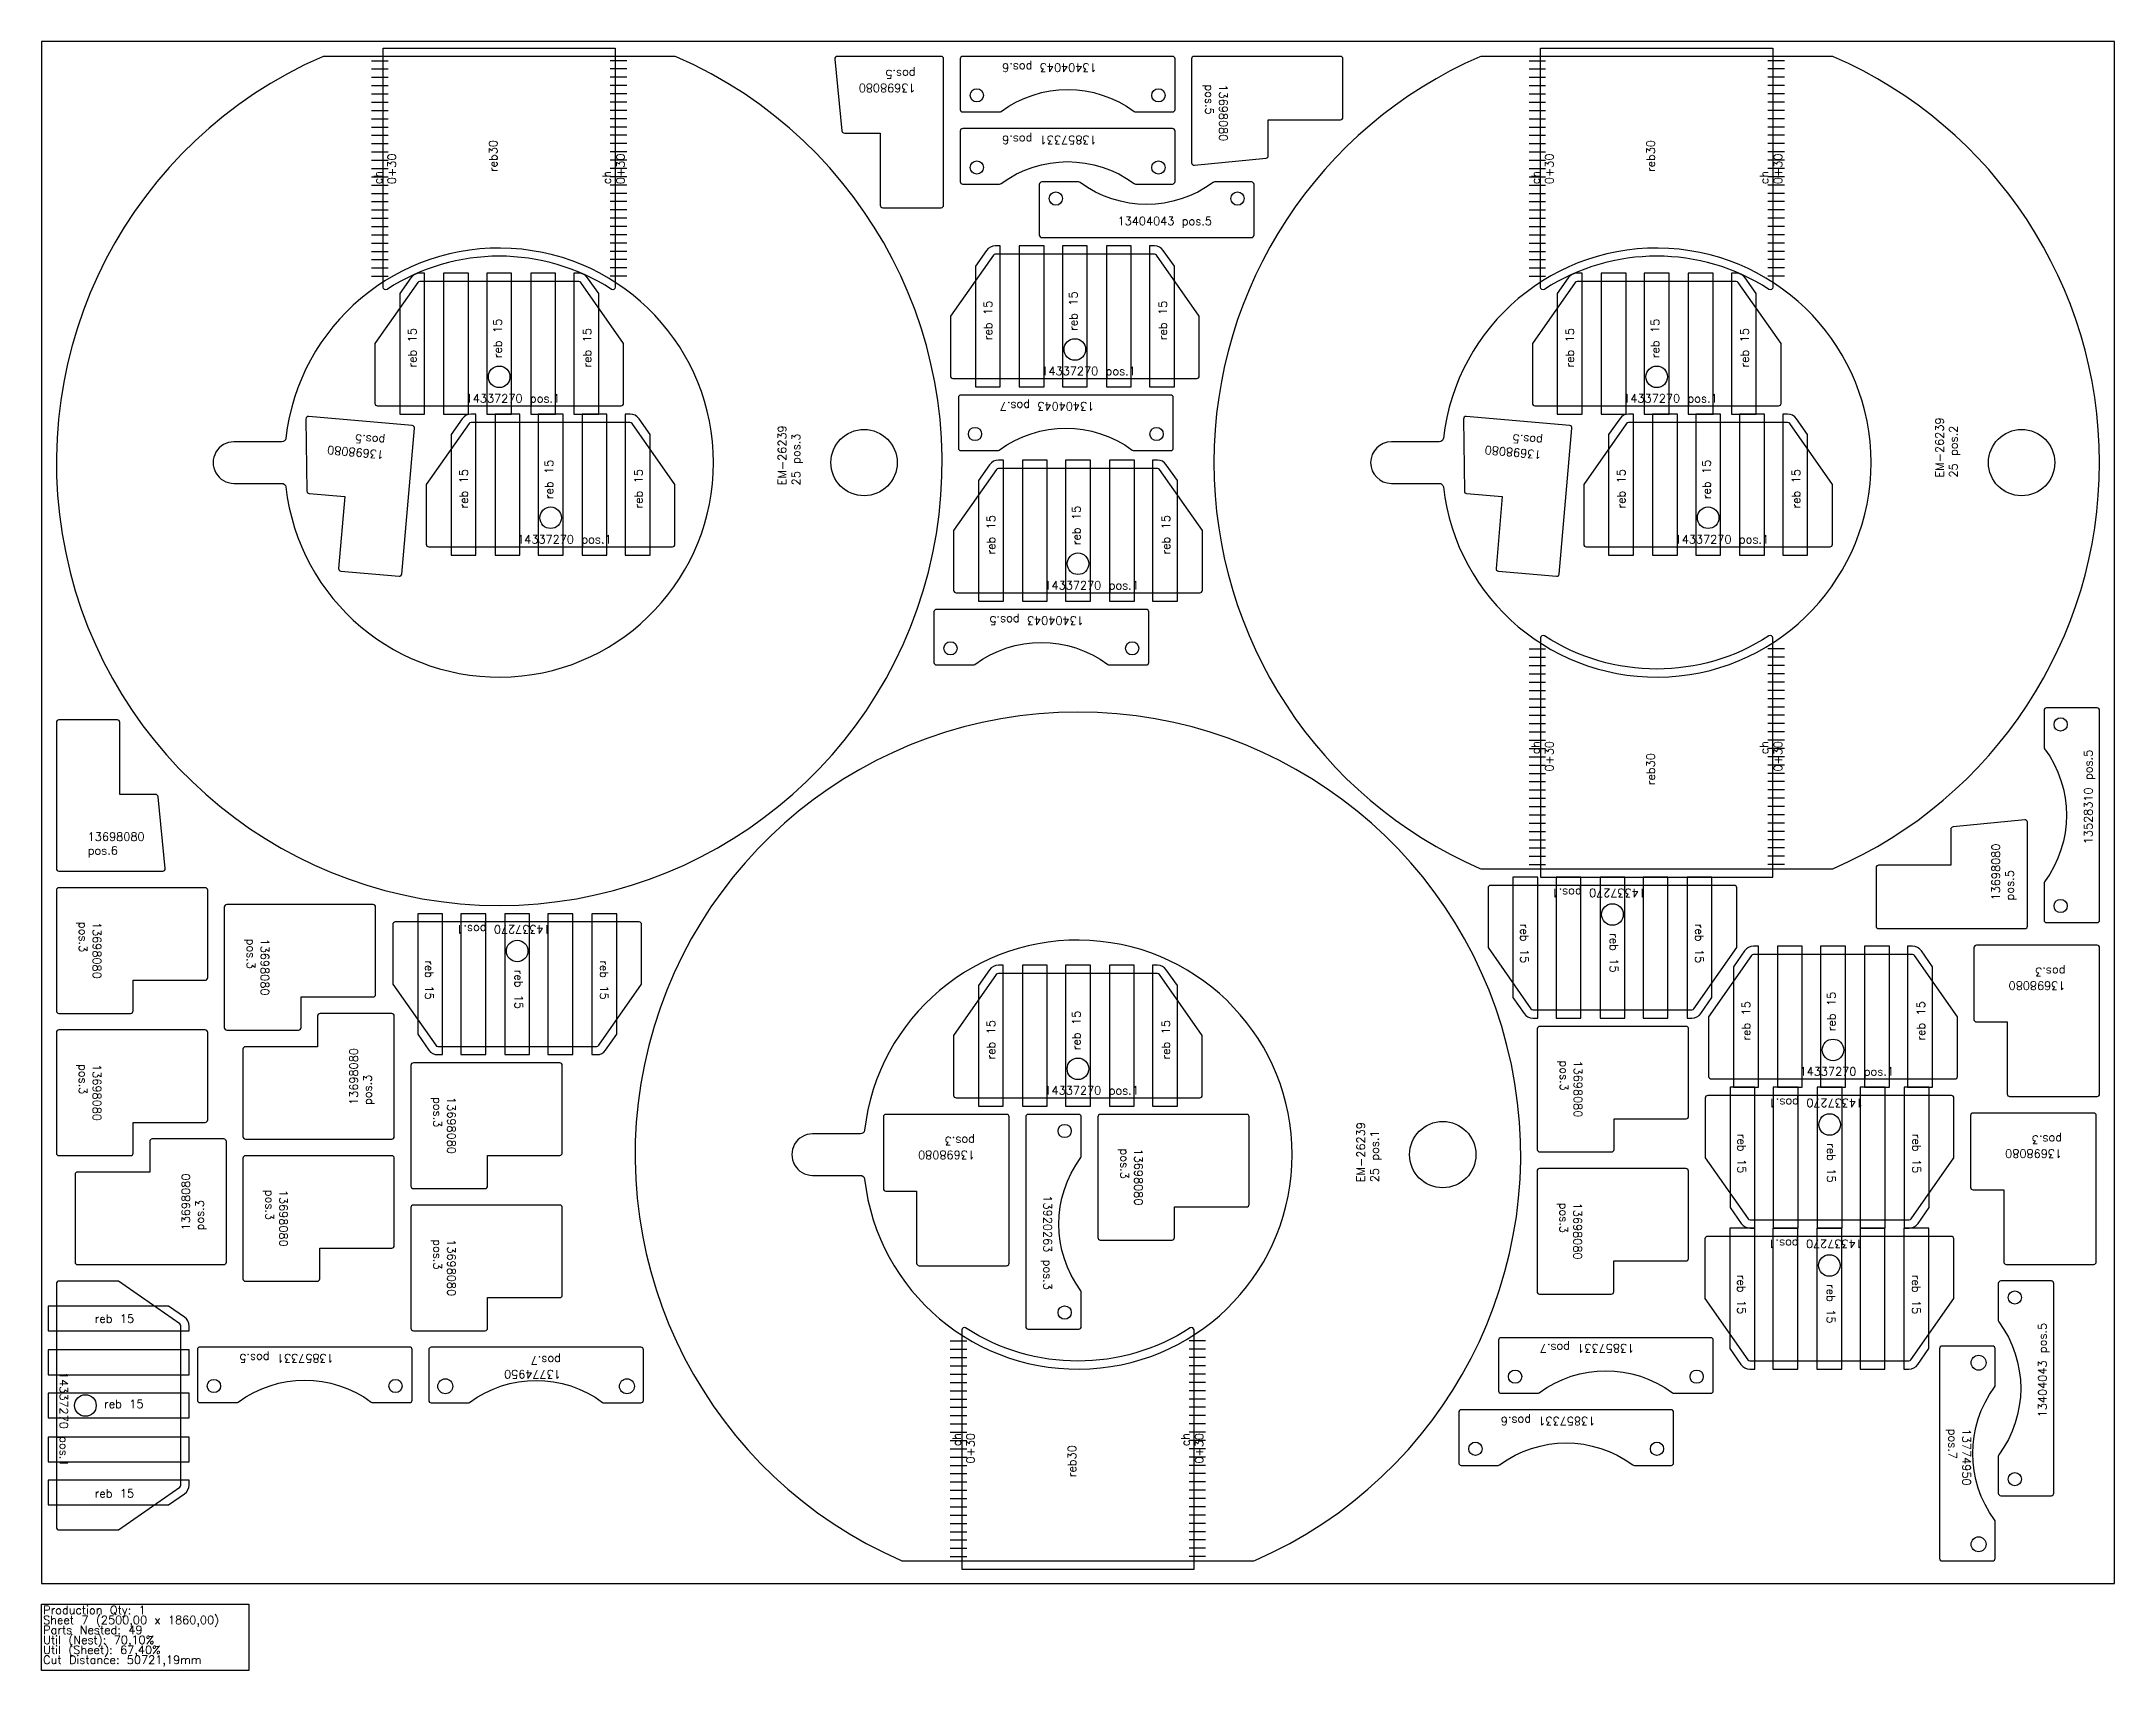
# Model space of a CAD drawing. Header units: millimetres. Extents: x 15750 to 18250, y -105 to 1860.
import ezdxf

# ---------------------------------------------------------------- set-up
doc = ezdxf.new("R2010")
doc.units = ezdxf.units.MM
for name, color, linetype in [('13404043', 7, 'Continuous'), ('13528310', 7, 'Continuous'), ('13698080', 7, 'Continuous'), ('13774950', 7, 'Continuous'), ('13857331', 7, 'Continuous'), ('13920263', 7, 'Continuous'), ('14337270', 7, 'Continuous'), ('Chanfro', 7, 'Continuous'), ('EM-26239-25', 7, 'Continuous'), ('Rebaixo', 6, 'Continuous'), ('sheet', 24, 'Continuous'), ('Stats', 7, 'Continuous'), ('Texto', 7, 'Continuous')]:
    doc.layers.add(name, color=color, linetype=linetype)
doc.styles.get("Standard").update_dxf_attribs({"font": 'txt.shx'})

msp = doc.modelspace()

# ---------------------------------------------------------------- linework, layer by layer
at = {"color": 2}
for points in [[(16428.5, 217.9), (16473, 217.9, 0.414214), (16476, 220.9), (16476, 281.9, 0.414214), (16473, 284.9), (16220, 284.9, 0.414214), (16217, 281.9), (16217, 220.9, 0.414214), (16220, 217.9), (16264.5, 217.9, 0.16041), (16266.3, 218.5, -0.329293), (16426.7, 218.5, 0.16041)], [(18106, 238.8), (18106, 283.3, 0.414214), (18103, 286.3), (18042, 286.3, 0.414214), (18039, 283.3), (18039, 30.3, 0.414214), (18042, 27.3), (18103, 27.3, 0.414214), (18106, 30.3), (18106, 74.8, 0.16041), (18105.4, 76.6, -0.329293), (18105.4, 237, 0.16041)]]:
    msp.add_lwpolyline(points, format="xyb", close=True, dxfattribs=at)
at = {"color": 32}
for centre in [(16742, 1352), (18137.9, 1352), (17439.9, 517.3)]:
    msp.add_circle(centre, 40, dxfattribs=at)
at = {"layer": '13404043', "color": 2}
for points in [[(17067.7, 1775.6, 0.16041), (17069.5, 1775), (17114, 1775, 0.414214), (17117, 1778), (17117, 1839, 0.414214), (17114, 1842), (16861, 1842, 0.414214), (16858, 1839), (16858, 1778, 0.414214), (16861, 1775), (16905.5, 1775, 0.16041), (16907.3, 1775.6, -0.329293)], [(17002.5, 1689.9, 0.16041), (17000.8, 1690.5), (16956.3, 1690.5, 0.414214), (16953.3, 1687.5), (16953.3, 1626.5, 0.414214), (16956.3, 1623.5), (17209.3, 1623.5, 0.414214), (17212.3, 1626.5), (17212.3, 1687.5, 0.414214), (17209.3, 1690.5), (17164.7, 1690.5, 0.16041), (17163, 1689.9, -0.329293)], [(17065.5, 1367.1, 0.16041), (17067.3, 1366.5), (17111.8, 1366.5, 0.414214), (17114.8, 1369.5), (17114.8, 1430.5, 0.414214), (17111.8, 1433.5), (16858.8, 1433.5, 0.414214), (16855.8, 1430.5), (16855.8, 1369.5, 0.414214), (16858.8, 1366.5), (16903.3, 1366.5, 0.16041), (16905.1, 1367.1, -0.329293)], [(17036, 1108.6, 0.16041), (17037.7, 1108), (17082.3, 1108, 0.414214), (17085.3, 1111), (17085.3, 1172, 0.414214), (17082.3, 1175), (16829.3, 1175, 0.414214), (16826.3, 1172), (16826.3, 1111, 0.414214), (16829.3, 1108), (16873.8, 1108, 0.16041), (16875.5, 1108.6, -0.329293)], [(18110.4, 155.2, 0.16041), (18109.8, 153.4), (18109.8, 108.9, 0.414214), (18112.8, 105.9), (18173.8, 105.9, 0.414214), (18176.8, 108.9), (18176.8, 361.9, 0.414214), (18173.8, 364.9), (18112.8, 364.9, 0.414214), (18109.8, 361.9), (18109.8, 317.4, 0.16041), (18110.4, 315.6, -0.329293)]]:
    msp.add_lwpolyline(points, format="xyb", close=True, dxfattribs=at)
for centre in [(16878, 1795), (17097, 1795), (16973.3, 1670.5), (17192.3, 1670.5), (16875.8, 1386.5), (17094.8, 1386.5), (16846.3, 1128), (17065.3, 1128), (18129.8, 344.9), (18129.8, 125.9)]:
    msp.add_circle(centre, 8, dxfattribs=at)
at = {"layer": '13528310', "color": 2}
msp.add_lwpolyline([(18165.6, 846.5, 0.16041), (18165, 844.7), (18165, 800.2, 0.414214), (18168, 797.2), (18229, 797.2, 0.414214), (18232, 800.2), (18232, 1053.2, 0.414214), (18229, 1056.2), (18168, 1056.2, 0.414214), (18165, 1053.2), (18165, 1008.7, 0.16041), (18165.6, 1006.9, -0.329293)], format="xyb", close=True, dxfattribs=at)
for centre in [(18185, 1036.2), (18185, 817.2)]:
    msp.add_circle(centre, 8, dxfattribs=at)
at = {"layer": '13698080', "color": 2}
for points in [[(16764.5, 1659.5), (16835, 1659.5, 0.414214), (16838, 1662.5), (16838, 1839, 0.414214), (16835, 1842), (16709.7, 1842, 0.443553), (16706.7, 1838.7), (16715.3, 1752.2, 0.385471), (16718.3, 1749.5), (16761.5, 1749.5), (16761.5, 1662.5, 0.414214)], [(17319.5, 1768.5), (17319.5, 1839, 0.414214), (17316.5, 1842), (17140, 1842, 0.414214), (17137, 1839), (17137, 1713.7, 0.443553), (17140.3, 1710.7), (17226.8, 1719.3, 0.385471), (17229.5, 1722.3), (17229.5, 1765.5), (17316.5, 1765.5, 0.414214)], [(16111, 1221), (16181.2, 1214.9, 0.414214), (16184.5, 1217.6), (16199.9, 1393.5, 0.414214), (16197.1, 1396.7), (16072.3, 1407.6, 0.443553), (16069, 1404.6), (16070, 1317.7, 0.385471), (16072.8, 1314.7), (16115.9, 1311), (16108.3, 1224.3, 0.414214)], [(17506.9, 1221), (17577.1, 1214.9, 0.414214), (17580.3, 1217.6), (17595.7, 1393.5, 0.414214), (17593, 1396.7), (17468.1, 1407.6, 0.443553), (17464.9, 1404.6), (17465.9, 1317.7, 0.385471), (17468.6, 1314.7), (17511.7, 1311), (17504.1, 1224.3, 0.414214)], [(15841.5, 1041.7), (15771, 1041.7, 0.414214), (15768, 1038.7), (15768, 862.2, 0.414214), (15771, 859.2), (15896.3, 859.2, 0.443553), (15899.3, 862.5), (15890.7, 949, 0.385471), (15887.7, 951.7), (15844.5, 951.7), (15844.5, 1038.7, 0.414214)], [(17962.5, 863.4), (17962.5, 792.9, 0.414214), (17965.5, 789.9), (18142, 789.9, 0.414214), (18145, 792.9), (18145, 918.3, 0.443553), (18141.7, 921.2), (18055.2, 912.6, 0.385471), (18052.5, 909.7), (18052.5, 866.4), (17965.5, 866.4, 0.414214)], [(15768, 836.2), (15768, 690.7, 0.414214), (15771, 687.7), (15857.5, 687.7, 0.414214), (15860.5, 690.7), (15860.5, 727.7), (15947.5, 727.7, 0.414214), (15950.5, 730.7), (15950.5, 836.2, 0.414214), (15947.5, 839.2), (15771, 839.2, 0.414214)], [(15970.5, 816), (15970.5, 670.5, 0.414214), (15973.5, 667.5), (16060, 667.5, 0.414214), (16063, 670.5), (16063, 707.5), (16150, 707.5, 0.414214), (16153, 710.5), (16153, 816, 0.414214), (16150, 819), (15973.5, 819, 0.414214)], [(18229, 769.9), (18083.5, 769.9, 0.414214), (18080.5, 766.9), (18080.5, 680.4, 0.414214), (18083.5, 677.4), (18120.5, 677.4), (18120.5, 590.4, 0.414214), (18123.5, 587.4), (18229, 587.4, 0.414214), (18232, 590.4), (18232, 766.9, 0.414214)], [(16175.5, 539), (16175.5, 684.5, 0.414214), (16172.5, 687.5), (16086, 687.5, 0.414214), (16083, 684.5), (16083, 647.5), (15996, 647.5, 0.414214), (15993, 644.5), (15993, 539, 0.414214), (15996, 536), (16172.5, 536, 0.414214)], [(15768, 664.7), (15768, 519.2, 0.414214), (15771, 516.2), (15857.5, 516.2, 0.414214), (15860.5, 519.2), (15860.5, 556.2), (15947.5, 556.2, 0.414214), (15950.5, 559.2), (15950.5, 664.7, 0.414214), (15947.5, 667.7), (15771, 667.7, 0.414214)], [(17553.9, 669), (17553.9, 523.5, 0.414214), (17556.9, 520.5), (17643.4, 520.5, 0.414214), (17646.4, 523.5), (17646.4, 560.5), (17733.4, 560.5, 0.414214), (17736.4, 563.5), (17736.4, 669, 0.414214), (17733.4, 672), (17556.9, 672, 0.414214)], [(16195.5, 624.9), (16195.5, 479.4, 0.414214), (16198.5, 476.4), (16285, 476.4, 0.414214), (16288, 479.4), (16288, 516.4), (16375, 516.4, 0.414214), (16378, 519.4), (16378, 624.9, 0.414214), (16375, 627.9), (16198.5, 627.9, 0.414214)], [(16913.9, 565.8), (16768.4, 565.8, 0.414214), (16765.4, 562.8), (16765.4, 476.3, 0.414214), (16768.4, 473.3), (16805.4, 473.3), (16805.4, 386.3, 0.414214), (16808.4, 383.3), (16913.9, 383.3, 0.414214), (16916.9, 386.3), (16916.9, 562.8, 0.414214)], [(17023.9, 562.8), (17023.9, 417.3, 0.414214), (17026.9, 414.3), (17113.4, 414.3, 0.414214), (17116.4, 417.3), (17116.4, 454.3), (17203.4, 454.3, 0.414214), (17206.4, 457.3), (17206.4, 562.8, 0.414214), (17203.4, 565.8), (17026.9, 565.8, 0.414214)], [(18224.9, 567.4), (18079.4, 567.4, 0.414214), (18076.4, 564.4), (18076.4, 477.9, 0.414214), (18079.4, 474.9), (18116.4, 474.9), (18116.4, 387.9, 0.414214), (18119.4, 384.9), (18224.9, 384.9, 0.414214), (18227.9, 387.9), (18227.9, 564.4, 0.414214)], [(15973, 387.7), (15973, 533.2, 0.414214), (15970, 536.2), (15883.5, 536.2, 0.414214), (15880.5, 533.2), (15880.5, 496.2), (15793.5, 496.2, 0.414214), (15790.5, 493.2), (15790.5, 387.7, 0.414214), (15793.5, 384.7), (15970, 384.7, 0.414214)], [(15993, 513), (15993, 367.5, 0.414214), (15996, 364.5), (16082.5, 364.5, 0.414214), (16085.5, 367.5), (16085.5, 404.5), (16172.5, 404.5, 0.414214), (16175.5, 407.5), (16175.5, 513, 0.414214), (16172.5, 516), (15996, 516, 0.414214)], [(17553.6, 497.5), (17553.6, 352, 0.414214), (17556.6, 349), (17643.1, 349, 0.414214), (17646.1, 352), (17646.1, 389), (17733.1, 389, 0.414214), (17736.1, 392), (17736.1, 497.5, 0.414214), (17733.1, 500.5), (17556.6, 500.5, 0.414214)], [(16195.5, 453.4), (16195.5, 307.9, 0.414214), (16198.5, 304.9), (16285, 304.9, 0.414214), (16288, 307.9), (16288, 344.9), (16375, 344.9, 0.414214), (16378, 347.9), (16378, 453.4, 0.414214), (16375, 456.4), (16198.5, 456.4, 0.414214)]]:
    msp.add_lwpolyline(points, format="xyb", close=True, dxfattribs=at)
at = {"layer": '13774950', "color": 2}
for centre in [(18086, 266.3), (16237, 237.9), (16456, 237.9), (18086, 47.3)]:
    msp.add_circle(centre, 9, dxfattribs=at)
at = {"layer": '13857331', "color": 2}
for points in [[(17067.7, 1688.6, 0.16041), (17069.5, 1688), (17114, 1688, 0.414214), (17117, 1691), (17117, 1752, 0.414214), (17114, 1755), (16861, 1755, 0.414214), (16858, 1752), (16858, 1691, 0.414214), (16861, 1688), (16905.5, 1688, 0.16041), (16907.3, 1688.6, -0.329293)], [(16147.7, 218.8, 0.16041), (16149.5, 218.2), (16194, 218.2, 0.414214), (16197, 221.2), (16197, 282.2, 0.414214), (16194, 285.2), (15941, 285.2, 0.414214), (15938, 282.2), (15938, 221.2, 0.414214), (15941, 218.2), (15985.5, 218.2, 0.16041), (15987.3, 218.8, -0.329293)], [(17716.8, 230.1, 0.16041), (17718.5, 229.5), (17763.1, 229.5, 0.414214), (17766.1, 232.5), (17766.1, 293.5, 0.414214), (17763.1, 296.5), (17510.1, 296.5, 0.414214), (17507.1, 293.5), (17507.1, 232.5, 0.414214), (17510.1, 229.5), (17554.6, 229.5, 0.16041), (17556.3, 230.1, -0.329293)], [(17669, 143.1, 0.16041), (17670.7, 142.5), (17715.2, 142.5, 0.414214), (17718.2, 145.5), (17718.2, 206.5, 0.414214), (17715.2, 209.5), (17462.2, 209.5, 0.414214), (17459.2, 206.5), (17459.2, 145.5, 0.414214), (17462.2, 142.5), (17506.8, 142.5, 0.16041), (17508.5, 143.1, -0.329293)]]:
    msp.add_lwpolyline(points, format="xyb", close=True, dxfattribs=at)
for centre in [(16878, 1708), (17097, 1708), (17527.1, 249.5), (17746.1, 249.5), (15958, 238.2), (16177, 238.2), (17479.2, 162.5), (17698.2, 162.5)]:
    msp.add_circle(centre, 8, dxfattribs=at)
at = {"layer": '13920263', "color": 2}
msp.add_lwpolyline([(17003.4, 513.7, 0.16041), (17003.9, 515.4), (17003.9, 562.8, 0.414214), (17000.9, 565.8), (16939.9, 565.8, 0.414214), (16936.9, 562.8), (16936.9, 309.8, 0.414214), (16939.9, 306.8), (17000.9, 306.8, 0.414214), (17003.9, 309.8), (17003.9, 351.5, 0.16041), (17003.4, 353.2, -0.329293)], format="xyb", close=True, dxfattribs=at)
for centre in [(16983.9, 545.8), (16983.9, 326.8)]:
    msp.add_circle(centre, 8, dxfattribs=at)
at = {"layer": '14337270', "color": 3}
for points in [[(16897.9, 1602.2), (16846.2, 1528.5), (16846.2, 1456.5, 0.414214), (16849.2, 1453.5), (17143.2, 1453.5, 0.414214), (17146.2, 1456.5), (17146.2, 1528.5), (17094.6, 1602.2, 0.244698), (17092.2, 1603.5), (16900.3, 1603.5, 0.244698)], [(16203.7, 1569.2), (16152, 1495.5), (16152, 1423.5, 0.414214), (16155, 1420.5), (16449, 1420.5, 0.414214), (16452, 1423.5), (16452, 1495.5), (16400.4, 1569.2, 0.244698), (16398, 1570.5), (16206.1, 1570.5, 0.244698)], [(17599.5, 1569.2), (17547.9, 1495.5), (17547.9, 1423.5, 0.414214), (17550.9, 1420.5), (17844.9, 1420.5, 0.414214), (17847.9, 1423.5), (17847.9, 1495.5), (17796.3, 1569.2, 0.244698), (17793.8, 1570.5), (17602, 1570.5, 0.244698)], [(16265.6, 1399.2), (16214, 1325.5), (16214, 1253.5, 0.414214), (16217, 1250.5), (16511, 1250.5, 0.414214), (16514, 1253.5), (16514, 1325.5), (16462.4, 1399.2, 0.244698), (16459.9, 1400.5), (16268.1, 1400.5, 0.244698)], [(17661.5, 1399.2), (17609.9, 1325.5), (17609.9, 1253.5, 0.414214), (17612.9, 1250.5), (17906.9, 1250.5, 0.414214), (17909.9, 1253.5), (17909.9, 1325.5), (17858.3, 1399.2, 0.244698), (17855.8, 1400.5), (17664, 1400.5, 0.244698)], [(16901.6, 1343.7), (16850, 1270), (16850, 1198, 0.414214), (16853, 1195), (17147, 1195, 0.414214), (17150, 1198), (17150, 1270), (17098.3, 1343.7, 0.244698), (17095.9, 1345), (16904, 1345, 0.244698)], [(17742.8, 693.3), (17794.5, 767), (17794.5, 839, 0.414214), (17791.5, 842), (17497.5, 842, 0.414214), (17494.5, 839), (17494.5, 767), (17546.1, 693.3, 0.244698), (17548.5, 692), (17740.4, 692, 0.244698)], [(16422.1, 649.2), (16473.7, 722.9), (16473.7, 794.9, 0.414214), (16470.7, 797.9), (16176.7, 797.9, 0.414214), (16173.7, 794.9), (16173.7, 722.9), (16225.4, 649.2, 0.244698), (16227.8, 647.9), (16419.7, 647.9, 0.244698)], [(17812.1, 757.4), (17760.5, 683.6), (17760.5, 611.6, 0.414214), (17763.5, 608.6), (18057.5, 608.6, 0.414214), (18060.5, 611.6), (18060.5, 683.6), (18008.9, 757.4, 0.244698), (18006.4, 758.6), (17814.6, 758.6, 0.244698)], [(16901.5, 734.5), (16849.9, 660.8), (16849.9, 588.8, 0.414214), (16852.9, 585.8), (17146.9, 585.8, 0.414214), (17149.9, 588.8), (17149.9, 660.8), (17098.3, 734.5, 0.244698), (17095.8, 735.8), (16904, 735.8, 0.244698)], [(18004.8, 439.9), (18056.4, 513.6), (18056.4, 585.6, 0.414214), (18053.4, 588.6), (17759.4, 588.6, 0.414214), (17756.4, 585.6), (17756.4, 513.6), (17808.1, 439.9, 0.244698), (17810.5, 438.6), (18002.4, 438.6, 0.244698)], [(18004.5, 269.9), (18056.1, 343.6), (18056.1, 415.6, 0.414214), (18053.1, 418.6), (17759.1, 418.6, 0.414214), (17756.1, 415.6), (17756.1, 343.6), (17807.7, 269.9, 0.244698), (17810.2, 268.6), (18002, 268.6, 0.244698)], [(15916.7, 313.1), (15843, 364.7), (15771, 364.7, 0.414214), (15768, 361.7), (15768, 67.7, 0.414214), (15771, 64.7), (15843, 64.7), (15916.7, 116.3, 0.244698), (15918, 118.8), (15918, 310.6, 0.244698)]]:
    msp.add_lwpolyline(points, format="xyb", close=True, dxfattribs=at)
for centre in [(16996.2, 1488.5), (16302, 1455.5), (17697.9, 1455.5), (16364, 1285.5), (17759.9, 1285.5), (17000, 1230), (17644.5, 807), (16323.7, 762.9), (17910.5, 643.6), (16999.9, 620.8), (17906.4, 553.6), (17906.1, 383.6), (15803, 214.7)]:
    msp.add_circle(centre, 13, dxfattribs=at)
at = {"layer": 'Chanfro', "color": 32}
for p, q in [((16148, 1836.8), (16168, 1836.8)), ((16148, 1826.8), (16168, 1826.8)), ((16456, 1836.8), (16436, 1836.8)), ((16456, 1826.8), (16436, 1826.8)), ((17543.9, 1836.8), (17563.9, 1836.8)), ((17543.9, 1826.8), (17563.9, 1826.8)), ((17851.9, 1836.8), (17831.9, 1836.8)), ((17851.9, 1826.8), (17831.9, 1826.8)), ((16148, 1816.8), (16168, 1816.8)), ((16148, 1806.8), (16168, 1806.8)), ((16456, 1816.8), (16436, 1816.8)), ((16456, 1806.8), (16436, 1806.8)), ((17543.9, 1816.8), (17563.9, 1816.8)), ((17543.9, 1806.8), (17563.9, 1806.8)), ((17851.9, 1816.8), (17831.9, 1816.8)), ((17851.9, 1806.8), (17831.9, 1806.8)), ((16148, 1796.8), (16168, 1796.8)), ((16148, 1786.8), (16168, 1786.8)), ((16148, 1776.8), (16168, 1776.8)), ((16456, 1796.8), (16436, 1796.8)), ((16456, 1786.8), (16436, 1786.8)), ((16456, 1776.8), (16436, 1776.8)), ((17543.9, 1796.8), (17563.9, 1796.8)), ((17543.9, 1786.8), (17563.9, 1786.8)), ((17543.9, 1776.8), (17563.9, 1776.8)), ((17851.9, 1796.8), (17831.9, 1796.8)), ((17851.9, 1786.8), (17831.9, 1786.8)), ((17851.9, 1776.8), (17831.9, 1776.8)), ((16148, 1766.8), (16168, 1766.8)), ((16148, 1756.8), (16168, 1756.8)), ((16456, 1766.8), (16436, 1766.8)), ((16456, 1756.8), (16436, 1756.8)), ((17543.9, 1766.8), (17563.9, 1766.8)), ((17543.9, 1756.8), (17563.9, 1756.8)), ((17851.9, 1766.8), (17831.9, 1766.8)), ((17851.9, 1756.8), (17831.9, 1756.8)), ((16148, 1746.8), (16168, 1746.8)), ((16148, 1736.8), (16168, 1736.8)), ((16148, 1726.8), (16168, 1726.8)), ((16456, 1746.8), (16436, 1746.8)), ((16456, 1736.8), (16436, 1736.8)), ((16456, 1726.8), (16436, 1726.8)), ((17543.9, 1746.8), (17563.9, 1746.8)), ((17543.9, 1736.8), (17563.9, 1736.8)), ((17543.9, 1726.8), (17563.9, 1726.8)), ((17851.9, 1746.8), (17831.9, 1746.8)), ((17851.9, 1736.8), (17831.9, 1736.8)), ((17851.9, 1726.8), (17831.9, 1726.8)), ((16148, 1716.8), (16168, 1716.8)), ((16148, 1706.8), (16168, 1706.8)), ((16456, 1716.8), (16436, 1716.8)), ((16456, 1706.8), (16436, 1706.8)), ((17543.9, 1716.8), (17563.9, 1716.8)), ((17543.9, 1706.8), (17563.9, 1706.8)), ((17851.9, 1716.8), (17831.9, 1716.8)), ((17851.9, 1706.8), (17831.9, 1706.8)), ((16148, 1696.8), (16168, 1696.8)), ((16148, 1686.8), (16168, 1686.8)), ((16148, 1676.8), (16168, 1676.8)), ((16456, 1696.8), (16436, 1696.8)), ((16456, 1686.8), (16436, 1686.8)), ((16456, 1676.8), (16436, 1676.8)), ((17543.9, 1696.8), (17563.9, 1696.8)), ((17543.9, 1686.8), (17563.9, 1686.8)), ((17543.9, 1676.8), (17563.9, 1676.8)), ((17851.9, 1696.8), (17831.9, 1696.8)), ((17851.9, 1686.8), (17831.9, 1686.8)), ((17851.9, 1676.8), (17831.9, 1676.8)), ((16148, 1666.8), (16168, 1666.8)), ((16148, 1656.8), (16168, 1656.8)), ((16456, 1666.8), (16436, 1666.8)), ((16456, 1656.8), (16436, 1656.8)), ((17543.9, 1666.8), (17563.9, 1666.8)), ((17543.9, 1656.8), (17563.9, 1656.8)), ((17851.9, 1666.8), (17831.9, 1666.8)), ((17851.9, 1656.8), (17831.9, 1656.8)), ((16148, 1646.8), (16168, 1646.8)), ((16148, 1636.8), (16168, 1636.8)), ((16148, 1626.8), (16168, 1626.8)), ((16456, 1646.8), (16436, 1646.8)), ((16456, 1636.8), (16436, 1636.8)), ((16456, 1626.8), (16436, 1626.8)), ((17543.9, 1646.8), (17563.9, 1646.8)), ((17543.9, 1636.8), (17563.9, 1636.8)), ((17543.9, 1626.8), (17563.9, 1626.8)), ((17851.9, 1646.8), (17831.9, 1646.8)), ((17851.9, 1636.8), (17831.9, 1636.8)), ((17851.9, 1626.8), (17831.9, 1626.8)), ((16148, 1616.8), (16168, 1616.8)), ((16148, 1606.8), (16168, 1606.8)), ((16456, 1616.8), (16436, 1616.8)), ((16456, 1606.8), (16436, 1606.8)), ((17543.9, 1616.8), (17563.9, 1616.8)), ((17543.9, 1606.8), (17563.9, 1606.8)), ((17851.9, 1616.8), (17831.9, 1616.8)), ((17851.9, 1606.8), (17831.9, 1606.8)), ((16148, 1596.8), (16168, 1596.8)), ((16148, 1586.8), (16168, 1586.8)), ((16148, 1576.8), (16168, 1576.8)), ((16456, 1596.8), (16436, 1596.8)), ((16456, 1586.8), (16436, 1586.8)), ((16456, 1576.8), (16436, 1576.8)), ((17543.9, 1596.8), (17563.9, 1596.8)), ((17543.9, 1586.8), (17563.9, 1586.8)), ((17543.9, 1576.8), (17563.9, 1576.8)), ((17851.9, 1596.8), (17831.9, 1596.8)), ((17851.9, 1586.8), (17831.9, 1586.8)), ((17851.9, 1576.8), (17831.9, 1576.8)), ((17543.9, 1127.2), (17563.9, 1127.2)), ((17851.9, 1127.2), (17831.9, 1127.2)), ((17543.9, 1117.2), (17563.9, 1117.2)), ((17543.9, 1107.2), (17563.9, 1107.2)), ((17851.9, 1117.2), (17831.9, 1117.2)), ((17851.9, 1107.2), (17831.9, 1107.2)), ((17543.9, 1097.2), (17563.9, 1097.2)), ((17543.9, 1087.2), (17563.9, 1087.2)), ((17543.9, 1077.2), (17563.9, 1077.2)), ((17851.9, 1097.2), (17831.9, 1097.2)), ((17851.9, 1087.2), (17831.9, 1087.2)), ((17851.9, 1077.2), (17831.9, 1077.2)), ((17543.9, 1067.2), (17563.9, 1067.2)), ((17543.9, 1057.2), (17563.9, 1057.2)), ((17851.9, 1067.2), (17831.9, 1067.2)), ((17851.9, 1057.2), (17831.9, 1057.2)), ((17543.9, 1047.2), (17563.9, 1047.2)), ((17543.9, 1037.2), (17563.9, 1037.2)), ((17543.9, 1027.2), (17563.9, 1027.2)), ((17851.9, 1047.2), (17831.9, 1047.2)), ((17851.9, 1037.2), (17831.9, 1037.2)), ((17851.9, 1027.2), (17831.9, 1027.2)), ((17543.9, 1017.2), (17563.9, 1017.2)), ((17543.9, 1007.2), (17563.9, 1007.2)), ((17851.9, 1017.2), (17831.9, 1017.2)), ((17851.9, 1007.2), (17831.9, 1007.2)), ((17543.9, 997.2), (17563.9, 997.2)), ((17543.9, 987.2), (17563.9, 987.2)), ((17543.9, 977.2), (17563.9, 977.2)), ((17851.9, 997.2), (17831.9, 997.2)), ((17851.9, 987.2), (17831.9, 987.2)), ((17851.9, 977.2), (17831.9, 977.2)), ((17543.9, 967.2), (17563.9, 967.2)), ((17543.9, 957.2), (17563.9, 957.2)), ((17851.9, 967.2), (17831.9, 967.2)), ((17851.9, 957.2), (17831.9, 957.2)), ((17543.9, 947.2), (17563.9, 947.2)), ((17543.9, 937.2), (17563.9, 937.2)), ((17543.9, 927.2), (17563.9, 927.2)), ((17851.9, 947.2), (17831.9, 947.2)), ((17851.9, 937.2), (17831.9, 937.2)), ((17851.9, 927.2), (17831.9, 927.2)), ((17543.9, 917.2), (17563.9, 917.2)), ((17543.9, 907.2), (17563.9, 907.2)), ((17851.9, 917.2), (17831.9, 917.2)), ((17851.9, 907.2), (17831.9, 907.2)), ((17543.9, 897.2), (17563.9, 897.2)), ((17543.9, 887.2), (17563.9, 887.2)), ((17543.9, 877.2), (17563.9, 877.2)), ((17851.9, 897.2), (17831.9, 897.2)), ((17851.9, 887.2), (17831.9, 887.2)), ((17851.9, 877.2), (17831.9, 877.2)), ((17543.9, 867.2), (17563.9, 867.2)), ((17851.9, 867.2), (17831.9, 867.2)), ((16845.9, 292.5), (16865.9, 292.5)), ((16845.9, 282.5), (16865.9, 282.5)), ((17153.9, 292.5), (17133.9, 292.5)), ((17153.9, 282.5), (17133.9, 282.5)), ((16845.9, 272.5), (16865.9, 272.5)), ((16845.9, 262.5), (16865.9, 262.5)), ((16845.9, 252.5), (16865.9, 252.5)), ((17153.9, 272.5), (17133.9, 272.5)), ((17153.9, 262.5), (17133.9, 262.5)), ((17153.9, 252.5), (17133.9, 252.5)), ((16845.9, 242.5), (16865.9, 242.5)), ((16845.9, 232.5), (16865.9, 232.5)), ((17153.9, 242.5), (17133.9, 242.5)), ((17153.9, 232.5), (17133.9, 232.5)), ((16845.9, 222.5), (16865.9, 222.5)), ((16845.9, 212.5), (16865.9, 212.5)), ((16845.9, 202.5), (16865.9, 202.5)), ((17153.9, 222.5), (17133.9, 222.5)), ((17153.9, 212.5), (17133.9, 212.5)), ((17153.9, 202.5), (17133.9, 202.5)), ((16845.9, 192.5), (16865.9, 192.5)), ((16845.9, 182.5), (16865.9, 182.5)), ((17153.9, 192.5), (17133.9, 192.5)), ((17153.9, 182.5), (17133.9, 182.5)), ((16845.9, 172.5), (16865.9, 172.5)), ((16845.9, 162.5), (16865.9, 162.5)), ((16845.9, 152.5), (16865.9, 152.5)), ((17153.9, 172.5), (17133.9, 172.5)), ((17153.9, 162.5), (17133.9, 162.5)), ((17153.9, 152.5), (17133.9, 152.5)), ((16845.9, 142.5), (16865.9, 142.5)), ((16845.9, 132.5), (16865.9, 132.5)), ((17153.9, 142.5), (17133.9, 142.5)), ((17153.9, 132.5), (17133.9, 132.5)), ((16845.9, 122.5), (16865.9, 122.5)), ((16845.9, 112.5), (16865.9, 112.5)), ((16845.9, 102.5), (16865.9, 102.5)), ((17153.9, 122.5), (17133.9, 122.5)), ((17153.9, 112.5), (17133.9, 112.5)), ((17153.9, 102.5), (17133.9, 102.5)), ((16845.9, 92.5), (16865.9, 92.5)), ((16845.9, 82.5), (16865.9, 82.5)), ((17153.9, 92.5), (17133.9, 92.5)), ((17153.9, 82.5), (17133.9, 82.5)), ((16845.9, 72.5), (16865.9, 72.5)), ((16845.9, 62.5), (16865.9, 62.5)), ((16845.9, 52.5), (16865.9, 52.5)), ((17153.9, 72.5), (17133.9, 72.5)), ((17153.9, 62.5), (17133.9, 62.5)), ((17153.9, 52.5), (17133.9, 52.5)), ((16845.9, 42.5), (16865.9, 42.5)), ((16845.9, 32.5), (16865.9, 32.5)), ((17153.9, 42.5), (17133.9, 42.5)), ((17153.9, 32.5), (17133.9, 32.5))]:
    msp.add_line(p, q, dxfattribs=at)
at = {"layer": 'EM-26239-25', "color": 32}
for points in [[(16513.3, 1842), (16090.8, 1842, 0.103048), (16088.8, 1841.6, 4.800568), (16515.3, 1841.6, 0.103048)], [(17911.1, 1841.6, 0.103048), (17909.1, 1842), (17486.7, 1842, 0.103048), (17484.7, 1841.6, 0.655206), (17484.7, 862.4, 0.103048), (17486.7, 862), (17909.1, 862, 0.103048), (17911.1, 862.4, 0.655206)], [(16039.7, 1377), (15982, 1377, 1.000007), (15982, 1327), (16039.7, 1327, -0.381238), (16044.7, 1322.6, 17.542997), (16044.7, 1381.4, -0.381238)], [(17435.6, 1377), (17377.9, 1377, 0.999993), (17377.9, 1327), (17435.6, 1327, -0.381238), (17440.6, 1322.6, 17.542997), (17440.6, 1381.4, -0.381238)], [(17211.1, 27.3, 0.103048), (17213.1, 27.7, 4.800568), (16786.7, 27.7, 0.103048), (16788.7, 27.3)], [(16737.6, 492.3, -0.381238), (16742.6, 487.9, 17.542997), (16742.6, 546.7, -0.381238), (16737.6, 542.3), (16679.9, 542.3, 1.000017), (16679.9, 492.3)]]:
    msp.add_lwpolyline(points, format="xyb", close=True, dxfattribs=at)
at = {"layer": 'Rebaixo', "color": 32}
for points in [[(16437.4, 1561, 0.295573), (16166.7, 1561, -0.594539), (16162, 1563.5), (16162, 1852), (16442, 1852), (16442, 1563.5, -0.594539)], [(17833.3, 1561, 0.295573), (17562.5, 1561, -0.594539), (17557.9, 1563.5), (17557.9, 1852), (17837.9, 1852), (17837.9, 1563.5, -0.594539)], [(17833.3, 1143, -0.295573), (17562.5, 1143, 0.594539), (17557.9, 1140.5), (17557.9, 852), (17837.9, 852), (17837.9, 1140.5, 0.594539)], [(17135.3, 308.3, -0.295573), (16864.5, 308.3, 0.594539), (16859.9, 305.8), (16859.9, 17.3), (17139.9, 17.3), (17139.9, 305.8, 0.594539)]]:
    msp.add_lwpolyline(points, format="xyb", close=True, dxfattribs=at)
at = {"layer": 'Rebaixo', "color": 3}
for points in [[(16906.2, 1443.5), (16906.2, 1613.5), (16900.3, 1613.5, 0.244698), (16889.7, 1608), (16876.2, 1588.8), (16876.2, 1443.5)], [(17116.2, 1443.5), (17116.2, 1588.8), (17102.8, 1608, 0.244698), (17092.2, 1613.5), (17086.2, 1613.5), (17086.2, 1443.5)], [(16212, 1410.5), (16212, 1580.5), (16206.1, 1580.5, 0.244698), (16195.5, 1575), (16182, 1555.8), (16182, 1410.5)], [(16422, 1410.5), (16422, 1555.8), (16408.6, 1575, 0.244698), (16398, 1580.5), (16392, 1580.5), (16392, 1410.5)], [(17607.9, 1410.5), (17607.9, 1580.5), (17602, 1580.5, 0.244698), (17591.3, 1575), (17577.9, 1555.8), (17577.9, 1410.5)], [(17817.9, 1410.5), (17817.9, 1555.8), (17804.5, 1575, 0.244698), (17793.8, 1580.5), (17787.9, 1580.5), (17787.9, 1410.5)], [(16274, 1240.5), (16274, 1410.5), (16268.1, 1410.5, 0.244698), (16257.5, 1405), (16244, 1385.8), (16244, 1240.5)], [(16484, 1240.5), (16484, 1385.8), (16470.6, 1405, 0.244698), (16459.9, 1410.5), (16454, 1410.5), (16454, 1240.5)], [(17669.9, 1240.5), (17669.9, 1410.5), (17664, 1410.5, 0.244698), (17653.3, 1405), (17639.9, 1385.8), (17639.9, 1240.5)], [(17879.9, 1240.5), (17879.9, 1385.8), (17866.5, 1405, 0.244698), (17855.8, 1410.5), (17849.9, 1410.5), (17849.9, 1240.5)], [(16910, 1185), (16910, 1355), (16904, 1355, 0.244698), (16893.4, 1349.5), (16880, 1330.3), (16880, 1185)], [(17120, 1185), (17120, 1330.3), (17106.5, 1349.5, 0.244698), (17095.9, 1355), (17090, 1355), (17090, 1185)], [(17524.5, 852), (17524.5, 706.7), (17537.9, 687.5, 0.244698), (17548.5, 682), (17554.5, 682), (17554.5, 852)], [(17734.5, 852), (17734.5, 682), (17740.4, 682, 0.244698), (17751, 687.5), (17764.5, 706.7), (17764.5, 852)], [(16203.7, 807.9), (16203.7, 662.6), (16217.2, 643.4, 0.244698), (16227.8, 637.9), (16233.7, 637.9), (16233.7, 807.9)], [(16413.7, 807.9), (16413.7, 637.9), (16419.7, 637.9, 0.244698), (16430.3, 643.4), (16443.7, 662.6), (16443.7, 807.9)], [(17820.5, 598.6), (17820.5, 768.6), (17814.6, 768.6, 0.244698), (17803.9, 763.1), (17790.5, 743.9), (17790.5, 598.6)], [(18030.5, 598.6), (18030.5, 743.9), (18017.1, 763.1, 0.244698), (18006.4, 768.6), (18000.5, 768.6), (18000.5, 598.6)], [(16909.9, 575.8), (16909.9, 745.8), (16904, 745.8, 0.244698), (16893.3, 740.3), (16879.9, 721.1), (16879.9, 575.8)], [(17119.9, 575.8), (17119.9, 721.1), (17106.5, 740.3, 0.244698), (17095.8, 745.8), (17089.9, 745.8), (17089.9, 575.8)], [(17786.4, 598.6), (17786.4, 453.4), (17799.9, 434.2, 0.244698), (17810.5, 428.6), (17816.4, 428.6), (17816.4, 598.6)], [(17996.4, 598.6), (17996.4, 428.6), (18002.4, 428.6, 0.244698), (18013, 434.2), (18026.4, 453.4), (18026.4, 598.6)], [(17786.1, 428.6), (17786.1, 283.4), (17799.5, 264.2, 0.244698), (17810.2, 258.6), (17816.1, 258.6), (17816.1, 428.6)], [(17996.1, 428.6), (17996.1, 258.6), (18002, 258.6, 0.244698), (18012.7, 264.2), (18026.1, 283.4), (18026.1, 428.6)], [(15758, 304.7), (15928, 304.7), (15928, 310.6, 0.244698), (15922.5, 321.3), (15903.3, 334.7), (15758, 334.7)], [(15758, 94.7), (15903.3, 94.7), (15922.5, 108.1, 0.244698), (15928, 118.8), (15928, 124.7), (15758, 124.7)]]:
    msp.add_lwpolyline(points, format="xyb", close=True, dxfattribs=at)
for points in [[(16959.2, 1443.5), (16959.2, 1613.5), (16929.2, 1613.5), (16929.2, 1443.5)], [(17011.2, 1443.5), (17011.2, 1613.5), (16981.2, 1613.5), (16981.2, 1443.5)], [(17064.2, 1443.5), (17064.2, 1613.5), (17034.2, 1613.5), (17034.2, 1443.5)], [(16265, 1410.5), (16265, 1580.5), (16235, 1580.5), (16235, 1410.5)], [(16317, 1410.5), (16317, 1580.5), (16287, 1580.5), (16287, 1410.5)], [(16370, 1410.5), (16370, 1580.5), (16340, 1580.5), (16340, 1410.5)], [(17660.9, 1410.5), (17660.9, 1580.5), (17630.9, 1580.5), (17630.9, 1410.5)], [(17712.9, 1410.5), (17712.9, 1580.5), (17682.9, 1580.5), (17682.9, 1410.5)], [(17765.9, 1410.5), (17765.9, 1580.5), (17735.9, 1580.5), (17735.9, 1410.5)], [(16327, 1240.5), (16327, 1410.5), (16297, 1410.5), (16297, 1240.5)], [(16379, 1240.5), (16379, 1410.5), (16349, 1410.5), (16349, 1240.5)], [(16432, 1240.5), (16432, 1410.5), (16402, 1410.5), (16402, 1240.5)], [(17722.9, 1240.5), (17722.9, 1410.5), (17692.9, 1410.5), (17692.9, 1240.5)], [(17774.9, 1240.5), (17774.9, 1410.5), (17744.9, 1410.5), (17744.9, 1240.5)], [(17827.9, 1240.5), (17827.9, 1410.5), (17797.9, 1410.5), (17797.9, 1240.5)], [(16963, 1185), (16963, 1355), (16933, 1355), (16933, 1185)], [(17015, 1185), (17015, 1355), (16985, 1355), (16985, 1185)], [(17068, 1185), (17068, 1355), (17038, 1355), (17038, 1185)], [(17576.5, 852), (17576.5, 682), (17606.5, 682), (17606.5, 852)], [(17629.5, 852), (17629.5, 682), (17659.5, 682), (17659.5, 852)], [(17681.5, 852), (17681.5, 682), (17711.5, 682), (17711.5, 852)], [(16255.7, 807.9), (16255.7, 637.9), (16285.7, 637.9), (16285.7, 807.9)], [(16308.7, 807.9), (16308.7, 637.9), (16338.7, 637.9), (16338.7, 807.9)], [(16360.7, 807.9), (16360.7, 637.9), (16390.7, 637.9), (16390.7, 807.9)], [(17873.5, 598.6), (17873.5, 768.6), (17843.5, 768.6), (17843.5, 598.6)], [(17925.5, 598.6), (17925.5, 768.6), (17895.5, 768.6), (17895.5, 598.6)], [(17978.5, 598.6), (17978.5, 768.6), (17948.5, 768.6), (17948.5, 598.6)], [(16962.9, 575.8), (16962.9, 745.8), (16932.9, 745.8), (16932.9, 575.8)], [(17014.9, 575.8), (17014.9, 745.8), (16984.9, 745.8), (16984.9, 575.8)], [(17067.9, 575.8), (17067.9, 745.8), (17037.9, 745.8), (17037.9, 575.8)], [(17838.4, 598.6), (17838.4, 428.6), (17868.4, 428.6), (17868.4, 598.6)], [(17891.4, 598.6), (17891.4, 428.6), (17921.4, 428.6), (17921.4, 598.6)], [(17943.4, 598.6), (17943.4, 428.6), (17973.4, 428.6), (17973.4, 598.6)], [(17838.1, 428.6), (17838.1, 258.6), (17868.1, 258.6), (17868.1, 428.6)], [(17891.1, 428.6), (17891.1, 258.6), (17921.1, 258.6), (17921.1, 428.6)], [(17943.1, 428.6), (17943.1, 258.6), (17973.1, 258.6), (17973.1, 428.6)], [(15758, 251.7), (15928, 251.7), (15928, 281.7), (15758, 281.7)], [(15758, 199.7), (15928, 199.7), (15928, 229.7), (15758, 229.7)], [(15758, 146.7), (15928, 146.7), (15928, 176.7), (15758, 176.7)]]:
    msp.add_lwpolyline(points, close=True, dxfattribs=at)
at = {"layer": 'sheet', "color": 7}
msp.add_lwpolyline([(15750, 0), (18250, 0), (18250, 1860), (15750, 1860)], close=True, dxfattribs=at)
at = {"layer": 'Stats', "color": 151}
msp.add_lwpolyline([(15750, -25), (16000, -25), (16000, -105), (15750, -105), (15750, -25)], close=True, dxfattribs=at)

# ---------------------------------------------------------------- texts
at = {"layer": 'Chanfro', "color": 32, "char_height": 10, "rotation": 90}
for insert, attachment_point in [((16150.8, 1687.9), 1), ((16453.3, 1687.9), 7), ((17546.7, 1687.9), 1), ((17849.1, 1687.9), 7), ((17546.7, 1016.1), 3), ((17849.1, 1016.1), 9), ((16848.7, 181.4), 3), ((17151.1, 181.4), 9)]:
    msp.add_mtext_dynamic_manual_height_columns('ch 0+30', width=54.906, gutter_width=12.5, heights=[0], dxfattribs=dict(at, insert=insert, attachment_point=attachment_point))
at = {"layer": 'Rebaixo', "color": 32, "char_height": 10, "rotation": 90}
for insert, attachment_point in [((16289.8, 1702.5), 1), ((17685.7, 1702.5), 1), ((17685.7, 1001.5), 3), ((16987.7, 166.8), 3)]:
    msp.add_mtext_dynamic_manual_height_columns('reb30', width=54.906, gutter_width=12.5, heights=[0], dxfattribs=dict(at, insert=insert, attachment_point=attachment_point))
at = {"layer": 'Rebaixo', "color": 3, "char_height": 10, "attachment_point": 1}
for insert, rotation in [((16989.3, 1511), 90), ((16886.4, 1499.7), 90), ((17097.3, 1499.7), 90), ((16192.2, 1466.7), 90), ((16295.1, 1478), 90), ((16403.1, 1466.7), 90), ((17588.1, 1466.7), 90), ((17691, 1478), 90), ((17798.9, 1466.7), 90), ((16357.1, 1308), 90), ((17753, 1308), 90), ((16254.2, 1296.7), 90), ((16465, 1296.7), 90), ((17650.1, 1296.7), 90), ((17860.9, 1296.7), 90), ((16890.1, 1241.2), 90), ((16993, 1252.5), 90), ((17101, 1241.2), 90), ((17543.4, 795.8), 270), ((17651.4, 784.5), 270), ((17754.3, 795.8), 270), ((16222.7, 751.7), 270), ((16330.6, 740.4), 270), ((16433.6, 751.7), 270), ((17800.7, 654.8), 90), ((17903.6, 666.1), 90), ((18011.5, 654.8), 90), ((16890.1, 632), 90), ((16993, 643.3), 90), ((17100.9, 632), 90), ((17805.4, 542.4), 270), ((17913.3, 531.2), 270), ((18016.3, 542.4), 270), ((17805.1, 372.4), 270), ((17913, 361.2), 270), ((18015.9, 372.4), 270)]:
    msp.add_mtext_dynamic_manual_height_columns('reb 15', width=84.466, gutter_width=12.5, heights=[0], dxfattribs=dict(at, insert=insert, rotation=rotation))
for insert in [(15814.2, 324.5), (15825.5, 221.6), (15814.2, 113.7)]:
    msp.add_mtext_dynamic_manual_height_columns('reb 15', width=84.466, gutter_width=12.5, heights=[0], dxfattribs=dict(at, insert=insert))
at = {"layer": 'Stats', "color": 60}
for s, p in [('Sheet 7 (2500,00 x 1860,00)', (15752, -49)), ('Production Qty: 1', (15752, -37)), ('Parts Nested: 49', (15752, -61)), ('Util (Nest): 70,10%', (15752, -73)), ('Util (Sheet): 67,40%', (15752, -85)), ('Cut Distance: 50721,19mm', (15752, -97))]:
    msp.add_text(s, height=10, dxfattribs=at).set_placement(p)
at = {"layer": 'Texto', "color": 2, "char_height": 10, "attachment_point": 1}
for s, insert, width, rotation in [('13698080\\Ppos.5', (16804.1, 1798.8), 74.596, 180), ('13404043 pos.6', (17022.5, 1823.3), 128.02, 180), ('13698080\\Ppos.5', (17180.2, 1808.1), 74.596, 270), ('13857331 pos.6', (17022.5, 1736.3), 128.02, 180), ('13404043 pos.7', (17019.6, 1414.9), 128.02, 180), ('13698080\\Ppos.5', (16162.5, 1356.4), 74.596, 175), ('13698080\\Ppos.5', (17558.4, 1356.4), 74.596, 175), ('13404043 pos.5', (17007.1, 1156.4), 128.02, 180), ('13528310 pos.5', (18213.3, 891.7), 128.02, 90), ('13698080\\Ppos.5', (18101.8, 823.9), 74.596, 90), ('13698080\\Ppos.3', (15821.9, 798), 74.596, 270), ('13698080\\Ppos.3', (16024.4, 777.8), 74.596, 270), ('13698080\\Ppos.3', (18190.8, 716), 74.596, 180), ('13698080\\Ppos.3', (16121.6, 577.2), 74.596, 90), ('13698080\\Ppos.3', (17607.9, 630.8), 74.596, 270), ('13698080\\Ppos.3', (15821.9, 626.5), 74.596, 270), ('13698080\\Ppos.3', (16249.4, 586.7), 74.596, 270), ('13698080\\Ppos.3', (16875.7, 511.9), 74.596, 180), ('13698080\\Ppos.3', (18186.7, 513.5), 74.596, 180), ('13698080\\Ppos.3', (17077.9, 524.6), 74.596, 270), ('13698080\\Ppos.3', (15919.1, 425.9), 74.596, 90), ('13698080\\Ppos.3', (16046.9, 474.8), 74.596, 270), ('13920263 pos.3', (16968.5, 468.1), 115.29, 270), ('13698080\\Ppos.3', (17607.5, 459.3), 74.596, 270), ('13698080\\Ppos.3', (16249.4, 415.2), 74.596, 270), ('13404043 pos.5', (18158.1, 200.4), 128.02, 90), ('13857331 pos.5', (16102.5, 266.6), 128.02, 180), ('13774950\\Ppos.7', (16376.4, 247.4), 54.906, 180), ('13857331 pos.7', (17670.8, 278.8), 128.02, 180), ('13857331 pos.6', (17623.8, 190.9), 128.02, 180), ('13774950\\Ppos.7', (18076.5, 186.7), 54.906, 270)]:
    msp.add_mtext(s, dxfattribs=dict(at, insert=insert, width=width, rotation=rotation))
for s, insert, width in [('13404043 pos.5', (17047.7, 1648.4), 128.02), ('13698080\\Ppos.6', (15805.8, 905.8), 74.596)]:
    msp.add_mtext(s, dxfattribs=dict(at, insert=insert, width=width))
at = {"layer": 'Texto', "color": 3, "char_height": 10, "width": 128.459, "attachment_point": 1}
for insert in [(16955.8, 1467.5), (16261.6, 1434.5), (17657.5, 1434.5), (16323.6, 1264.5), (17719.5, 1264.5), (16959.5, 1209), (17870.1, 622.6), (16959.5, 599.8)]:
    msp.add_mtext('14337270 pos.1', dxfattribs=dict(at, insert=insert))
at = {"layer": 'Texto', "color": 32, "char_height": 10, "width": 97.446, "attachment_point": 1, "rotation": 90}
for s, insert in [('EM-26239 25 pos.2', (18034, 1334)), ('EM-26239 25 pos.3', (16638.2, 1324.5)), ('EM-26239 25 pos.1', (17336, 484))]:
    msp.add_mtext(s, dxfattribs=dict(at, insert=insert))
at = {"layer": 'Texto', "color": 3, "char_height": 10, "width": 128.459, "attachment_point": 1}
for insert, rotation in [((17684.9, 828), 180), ((16364.2, 783.9), 180), ((17946.9, 574.7), 180), ((17946.5, 404.7), 180), ((15782, 255.1), 270)]:
    msp.add_mtext('14337270 pos.1', dxfattribs=dict(at, insert=insert, rotation=rotation))

doc.saveas('drawing.dxf')
